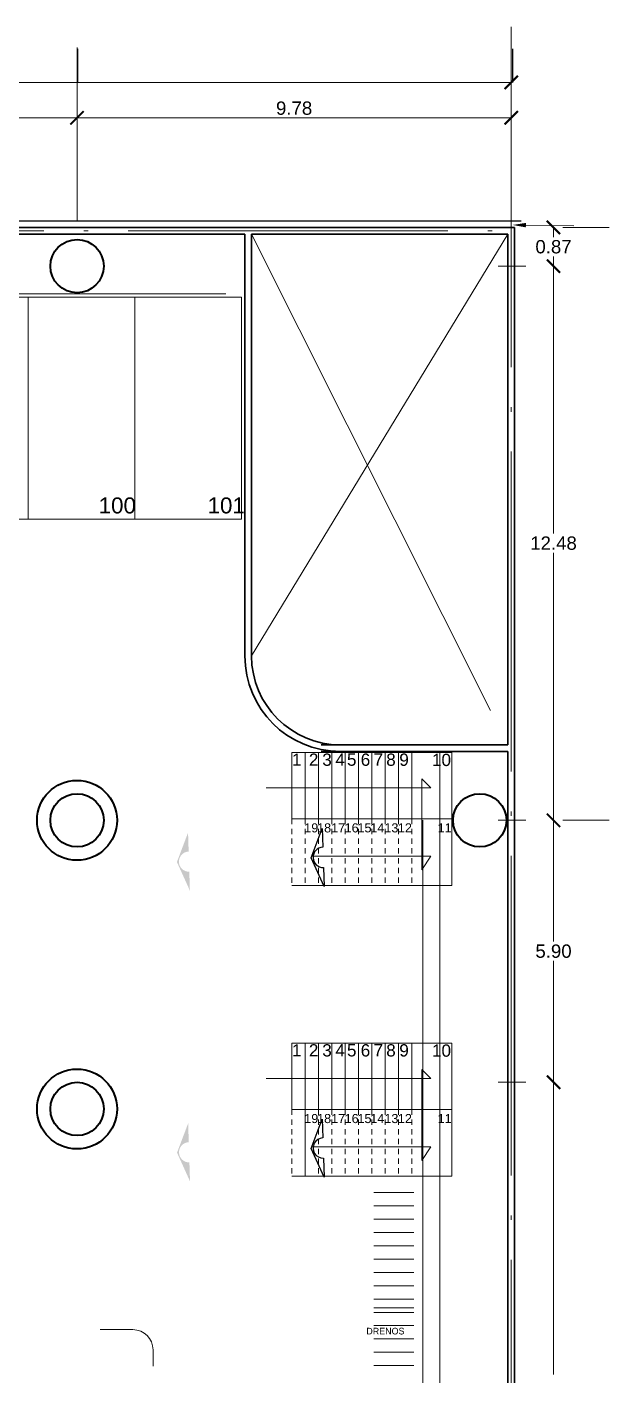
# Model space of a CAD drawing. Header units: inches. Extents: x 13 to 261, y -112 to -47.
# Drawn here: x 248.26 to 261.37, y -77.82 to -47.46 of the extents above; entities that cross this region are included whole.
import ezdxf

# ---------------------------------------------------------------- set-up
doc = ezdxf.new("R2010")
doc.units = ezdxf.units.IN
doc.header["$MEASUREMENT"] = 0
doc.linetypes.add('ACAD_ISO02W100', pattern=[15, 12, -3])
doc.linetypes.add('ACAD_ISO04W100', pattern=[30, 24, -3, 0, -3])
for name, color, linetype, lineweight in [('BANQUETA', 2, 'Continuous', 18), ('CAJONES', 3, 'Continuous', 20), ('COLUMNAS', 20, 'Continuous', 40), ('COTAS', 192, 'Continuous', 13), ('EJES', 1, 'ACAD_ISO04W100', 13), ('ESCALERAS', 182, 'Continuous', 18), ('LINEA DE CONTE RAM.', 7, 'Continuous', 13), ('MUROS', 5, 'Continuous', 35), ('POY. LOSA', 212, 'ACAD_ISO02W100', 13), ('SIMBOLOGIA', 10, 'Continuous', 18), ('TERRENO', 8, 'Continuous', 25), ('TEXTOS', 124, 'Continuous', 30)]:
    doc.layers.add(name, color=color, linetype=linetype, lineweight=lineweight)
doc.styles.add('COTAS', font='ARIALUNI.TTF', dxfattribs={"height": 0.3})
doc.styles.add('TEXTOS', font='ARIALUNI.TTF', dxfattribs={"height": 0.36})

# ---------------------------------------------------------------- blocks, each defined once
blk = doc.blocks.new('_ArchTick')
at = {"color": 0, "linetype": 'ByBlock', "const_width": 0.15}
blk.add_lwpolyline([(-0.5, -0.5), (0.5, 0.5)], dxfattribs=at)

msp = doc.modelspace()

# ---------------------------------------------------------------- hatches: boundary and pattern name
at = {"extrusion": (0.1093065423121583, 0.003474995742676502, 0.9940020141892817)}
h = msp.add_hatch(color=256, dxfattribs=at)
edge = h.paths.add_edge_path()
edge.add_line((-74.45608726542721, -251.1845811973506), (-74.88195191702098, -251.1845811973506))
edge.add_line((-74.8819519170211, -251.1845811973506), (-74.22835781579184, -250.911305857788))
edge.add_line((-74.22835781579172, -250.9113058577879), (-73.57476371456247, -251.1845811973505))
edge.add_line((-73.57476371456258, -251.1845811973505), (-74.00062836615635, -251.1845811973505))
edge.add_arc((-74.22835781579172, -251.1845811973506), 0.2277294496354333, 1.758990840341431e-12, 180.0000000000017)
h = msp.add_hatch(color=256, dxfattribs=at)
edge = h.paths.add_edge_path()
edge.add_line((-80.99809791060963, -250.9778497090315), (-81.4239625622034, -250.9778497090315))
edge.add_line((-81.42396256220351, -250.9778497090315), (-80.77036846097425, -250.7045743694689))
edge.add_line((-80.77036846097414, -250.7045743694689), (-80.11677435974488, -250.9778497090315))
edge.add_line((-80.116774359745, -250.9778497090315), (-80.54263901133876, -250.9778497090315))
edge.add_arc((-80.77036846097414, -250.9778497090315), 0.2277294496354333, 1.758990840341431e-12, 180.0000000000017)

# ---------------------------------------------------------------- linework, layer by layer
at = {"extrusion": (0.1093065423121582, 0.003474995742676502, 0.9940020141892817)}
for points, elevation in [([(-74.45608726542731, -251.1845811973507), (-74.88195191702107, -251.1845811973507), (-74.22835781579184, -250.9113058577881), (-73.57476371456256, -251.1845811973507), (-74.00062836615633, -251.1845811973507, 0.9999999999999999), (-74.45608726542731, -251.1845811973507, 1)], 27.63574813075299), ([(-80.99809791060973, -250.9778497090317), (-81.42396256220349, -250.9778497090317), (-80.77036846097427, -250.7045743694691), (-80.116774359745, -250.9778497090316), (-80.54263901133875, -250.9778497090316, 0.9999999999999999), (-80.99809791060973, -250.9778497090317, 1)], 27.61300318631951)]:
    msp.add_lwpolyline(points, format="xyb", dxfattribs=dict(at, elevation=elevation))
at = {"layer": 'BANQUETA'}
for p, q in [((252.7402467275741, -53.47403970727801), (199.2353623795985, -53.47403970727804)), ((257.5578250508664, -85.977530903352), (257.5578250508663, -63.77680140803967))]:
    msp.add_line(p, q, dxfattribs=at)
at = {"layer": 'CAJONES'}
for p, q in [((253.090246727574, -53.54656331322029), (200.2902467275741, -53.54656331322026)), ((248.290246727574, -53.54656331322032), (248.290246727574, -58.54656331322032)), ((250.690246727574, -53.54656331322032), (250.690246727574, -58.54656331322032)), ((253.090246727574, -53.54656331322032), (253.090246727574, -58.54656331322032)), ((253.090246727574, -58.54656331322029), (200.2902467275741, -58.54656331322035))]:
    msp.add_line(p, q, dxfattribs=at)
at = {"layer": 'COLUMNAS'}
for centre, radius in [((249.390246727574, -52.84800990901952), 0.6), ((249.390246727574, -65.32680140803971), 0.8999999999999999), ((249.390246727574, -65.32680140803971), 0.6), ((258.4578250508663, -65.32680140803971), 0.6), ((249.390246727574, -71.82680140803973), 0.8999999999999999), ((249.390246727574, -71.82680140803973), 0.6)]:
    msp.add_circle(centre, radius, dxfattribs=at)
at = {"layer": 'COTAS', "color": 1}
for p, q in [((259.1652467275741, -48.88305662034257), (259.1652467275741, -47.46227811420515)), ((249.390246727574, -48.8830566203426), (249.390246727574, -48.25805662034257)), ((259.1652467275741, -51.35180140803972), (259.1652467275741, -48.25805662034257)), ((259.1652467275741, -48.71227811420515), (159.6152467275741, -48.71227811420515)), ((239.390246727574, -49.5080566203426), (249.390246727574, -49.5080566203426)), ((249.390246727574, -49.50805662034257), (259.1652467275741, -49.50805662034257)), ((249.390246727574, -50.13305662034257), (249.390246727574, -50.7580566203426)), ((260.1188807253751, -51.97680140803972), (260.1188807253751, -52.1966314429771)), ((260.3249885634055, -51.97680140803972), (261.3688807253751, -51.97680140803972)), ((260.1188807253751, -52.84800990901952), (260.1188807253751, -52.62817987408214)), ((259.4938807253751, -52.84800990901952), (258.8688807253751, -52.84800990901952)), ((259.4938807253751, -52.84800990901952), (258.8688807253751, -52.84800990901952)), ((260.1188807253751, -52.84800990901952), (260.1188807253751, -58.8716314429771)), ((260.1188807253751, -65.32680140803971), (260.1188807253751, -59.30317987408214)), ((260.1188807253751, -65.32680140803971), (260.1188807253751, -68.05917058871972)), ((260.3249885634055, -65.32680140803971), (261.3688807253751, -65.32680140803971)), ((260.1188807253751, -71.22308820050478), (260.1188807253751, -68.49071901982478)), ((259.4938807253751, -71.22308820050478), (258.8688807253751, -71.22308820050478))]:
    msp.add_line(p, q, dxfattribs=at)
at = {"layer": 'COTAS', "color": 3}
msp.add_line((259.4938807253751, -65.32680140803971), (258.8688807253751, -65.32680140803971), dxfattribs=at)
at = {"layer": 'EJES', "color": 1, "ltscale": 0.3}
for p, q in [((249.390246727574, -47.92499405894399), (249.3902467275741, -51.82680140803971)), ((259.1652467275741, -47.92499405894402), (259.1652467275741, -92.77656211661511))]:
    msp.add_line(p, q, dxfattribs=at)
at = {"layer": 'EJES', "ltscale": 0.3}
for p, q in [((159.540246727574, -52.05180140803971), (259.2402467275741, -52.05180140803971)), ((256.0719754320286, -73.70622324631955), (256.9719754320284, -73.70622324631955)), ((256.0719754320286, -74.00622324631956), (256.9719754320284, -74.00622324631956)), ((256.0719754320286, -74.30622324631958), (256.9719754320284, -74.30622324631958)), ((256.0719754320286, -74.60622324631959), (256.9719754320284, -74.60622324631959)), ((256.0719754320286, -74.9062232463196), (256.9719754320284, -74.9062232463196)), ((256.0719754320286, -75.20622324631961), (256.9719754320284, -75.20622324631961)), ((256.0719754320286, -75.50622324631962), (256.9719754320284, -75.50622324631962)), ((256.0719754320286, -75.50622324631962), (256.9719754320284, -75.50622324631962)), ((256.0719754320286, -75.80622324631963), (256.9719754320284, -75.80622324631963)), ((256.0719754320286, -76.10622324631964), (256.9719754320284, -76.10622324631964)), ((256.0719754320286, -76.40622324631966), (256.9719754320284, -76.40622324631966)), ((256.0719754320286, -76.70622324631967), (256.9719754320284, -76.70622324631967)), ((256.0719754320286, -77.00622324631968), (256.9719754320284, -77.00622324631968)), ((256.0719754320286, -77.30622324631969), (256.9719754320284, -77.30622324631969)), ((256.0719754320286, -77.6062232463197), (256.9719754320284, -77.6062232463197))]:
    msp.add_line(p, q, dxfattribs=at)
at = {"layer": 'EJES'}
for p, q in [((257.1738609617618, -65.32680140803971), (257.1738609617618, -78.72680140803959)), ((256.9719754320284, -76.30622324631906), (256.0719754320286, -76.30622324631906))]:
    msp.add_line(p, q, dxfattribs=at)
at = {"layer": 'EJES', "color": 1}
msp.add_lwpolyline([(259.4958379137419, -51.92466483272077), (260.5796643219718, -51.93860030092576)], dxfattribs=at)
at = {"layer": 'EJES'}
msp.add_solid([(259.4951950840259, -51.97466070024956), (259.1958627085692, -51.92080785442404), (259.4964807434581, -51.87466896519199)], dxfattribs=at)
at = {"layer": 'ESCALERAS'}
for p, q in [((254.2267781180953, -63.79638690416577), (257.8267781180954, -63.79638690416577)), ((254.2267781180953, -65.29638690416577), (254.2267781180953, -63.79638690416577)), ((254.8267781180953, -65.29638690416577), (254.8267781180953, -63.79638690416577)), ((255.1267781180954, -65.29638690416577), (255.1267781180953, -63.79638690416577)), ((255.4267781180953, -65.29638690416577), (255.4267781180953, -63.79638690416577)), ((255.7267781180954, -65.29638690416574), (255.7267781180954, -63.79638690416577)), ((256.0267781180954, -65.29638690416577), (256.0267781180954, -63.79638690416577)), ((256.3267781180954, -65.29638690416577), (256.3267781180954, -63.79638690416577)), ((256.6267781180954, -65.2963869041658), (256.6267781180954, -63.79638690416577)), ((256.9267781180955, -65.2963869041658), (256.9267781180955, -63.79638690416577)), ((257.8267781180954, -66.79638690416577), (257.8267781180954, -63.79638690416577)), ((254.2267781180953, -65.29638690416574), (257.8267781180954, -65.29638690416577)), ((254.2267781180953, -66.79638690416574), (257.8267781180954, -66.79638690416577)), ((254.2267781180953, -70.34170267366386), (257.8267781180954, -70.34170267366386)), ((254.2267781180953, -71.84170267366386), (254.2267781180953, -70.34170267366386)), ((254.8267781180953, -71.84170267366386), (254.8267781180953, -70.34170267366386)), ((255.1267781180954, -71.84170267366386), (255.1267781180953, -70.34170267366386)), ((255.4267781180953, -71.84170267366386), (255.4267781180953, -70.34170267366386)), ((255.7267781180954, -71.8417026736638), (255.7267781180954, -70.34170267366386)), ((256.0267781180954, -71.84170267366386), (256.0267781180954, -70.34170267366386)), ((256.3267781180954, -71.84170267366386), (256.3267781180954, -70.34170267366386)), ((256.6267781180954, -71.84170267366386), (256.6267781180954, -70.34170267366386)), ((256.9267781180955, -71.84170267366386), (256.9267781180955, -70.34170267366386)), ((257.8267781180954, -73.34170267366386), (257.8267781180954, -70.34170267366386)), ((254.2267781180953, -71.8417026736638), (257.8267781180954, -71.84170267366386)), ((254.2267781180953, -73.3417026736638), (257.8267781180954, -73.34170267366386))]:
    msp.add_line(p, q, dxfattribs=at)
at = {"layer": 'ESCALERAS', "ltscale": 0.01}
for p, q in [((254.5267781180954, -65.29638690416577), (254.5267781180953, -63.79638690416577)), ((254.5267781180954, -73.34170267366386), (254.5267781180953, -70.34170267366386))]:
    msp.add_line(p, q, dxfattribs=at)
at = {"layer": 'ESCALERAS', "color": 1}
for p, q in [((259.4938807253751, -71.22308820050478), (258.8688807253751, -71.22308820050478)), ((260.1188807253751, -71.22308820050478), (260.1188807253751, -77.80917058871972))]:
    msp.add_line(p, q, dxfattribs=at)
at = {"layer": 'LINEA DE CONTE RAM.'}
for p, q in [((253.6503210471523, -64.59475519465097), (257.3533711724998, -64.59475519465097)), ((257.1504639760341, -64.3920192969427), (257.1504639760341, -66.4445268404239)), ((257.1504639760341, -64.3920192969427), (257.3533711724998, -64.59475519465097)), ((254.6723024757236, -66.1368773847385), (257.3533711724998, -66.1368773847385)), ((257.3533711724998, -66.1368773847385), (257.1504639760341, -66.4445268404239)), ((257.1504639760341, -70.93733506644077), (257.1504639760341, -72.989842609922)), ((257.1504639760341, -70.93733506644077), (257.3533711724998, -71.14007096414906)), ((253.6503210471523, -71.14007096414906), (257.3533711724998, -71.14007096414906)), ((254.6723024757236, -72.68219315423659), (257.3533711724998, -72.68219315423659)), ((257.3533711724998, -72.68219315423659), (257.1504639760341, -72.989842609922))]:
    msp.add_line(p, q, dxfattribs=at)
at = {"layer": 'MUROS'}
for p, q in [((199.0853623795983, -51.97680140803975), (259.2402467275741, -51.97680140803975)), ((199.2353623795984, -52.12680140803973), (253.1692180792447, -52.12680140803973)), ((253.3192180792445, -52.12680140803973), (259.090246727574, -52.12680140803973)), ((259.090246727574, -52.12680140803975), (259.090246727574, -63.62680140803967)), ((259.2402467275741, -51.97680140803972), (259.2402467275741, -92.77656211661511)), ((259.090246727574, -63.77680140803967), (259.0902467275741, -83.89656331322038))]:
    msp.add_line(p, q, dxfattribs=at)
at = {"layer": 'MUROS', "ltscale": 0.3}
for p, q in [((253.1692180792446, -52.12680140803973), (253.1692180792446, -61.6268014080397)), ((253.3192180792445, -52.12680140803973), (253.3192180792445, -61.6268014080397)), ((254.890246727574, -63.6268014080397), (259.090246727574, -63.6268014080397)), ((254.890246727574, -63.7768014080397), (259.090246727574, -63.7768014080397))]:
    msp.add_line(p, q, dxfattribs=at)
for radius in [2.15, 2]:
    msp.add_arc((255.3192180792445, -61.6268014080397), radius, 180, 270, dxfattribs=at)
at = {"layer": 'POY. LOSA'}
for p, q in [((259.090246727574, -52.12680140803973), (253.3192180792445, -61.6268014080397)), ((253.3192180792445, -52.12680140803973), (259.090246727574, -63.6268014080397))]:
    msp.add_line(p, q, dxfattribs=at)
at = {"layer": 'POY. LOSA', "ltscale": 0.01}
for p, q in [((254.2267781180953, -65.29638690416574), (254.2267781180953, -66.7963869041658)), ((254.5267781180953, -65.29638690416574), (254.5267781180954, -66.7963869041658)), ((254.8267781180953, -65.29638690416574), (254.8267781180953, -66.7963869041658)), ((255.1267781180953, -65.29638690416574), (255.1267781180954, -66.7963869041658)), ((255.4267781180953, -65.29638690416574), (255.4267781180953, -66.7963869041658)), ((255.7267781180954, -65.29638690416574), (255.7267781180954, -66.7963869041658)), ((256.0267781180954, -65.29638690416574), (256.0267781180954, -66.7963869041658)), ((256.3267781180954, -65.29638690416574), (256.3267781180954, -66.7963869041658)), ((256.6267781180954, -65.29638690416574), (256.6267781180954, -66.7963869041658)), ((256.9267781180954, -65.29638690416574), (256.9267781180955, -66.7963869041658)), ((254.2267781180953, -71.8417026736638), (254.2267781180953, -73.34170267366386)), ((254.5267781180953, -71.8417026736638), (254.5267781180954, -73.34170267366386)), ((254.8267781180953, -71.8417026736638), (254.8267781180953, -73.34170267366386)), ((255.1267781180953, -71.8417026736638), (255.1267781180954, -73.34170267366386)), ((255.4267781180953, -71.8417026736638), (255.4267781180953, -73.34170267366386)), ((255.7267781180954, -71.8417026736638), (255.7267781180954, -73.34170267366386)), ((256.0267781180954, -71.8417026736638), (256.0267781180954, -73.34170267366386)), ((256.3267781180954, -71.8417026736638), (256.3267781180954, -73.34170267366386)), ((256.6267781180954, -71.8417026736638), (256.6267781180954, -73.34170267366386)), ((256.9267781180954, -71.8417026736638), (256.9267781180955, -73.34170267366386))]:
    msp.add_line(p, q, dxfattribs=at)
at = {"layer": 'SIMBOLOGIA'}
for p, q in [((250.5081473404836, -76.79553905986035), (249.907421839539, -76.79553905986035)), ((250.6489976532276, -76.79553905986035), (250.5081473404836, -76.79553905986035)), ((251.1005705421124, -77.62073374795483), (251.1005705421124, -77.2479450085458))]:
    msp.add_line(p, q, dxfattribs=at)
msp.add_arc((250.6481638250142, -77.24794500854594), 0.4524067170982278, 1.79975665188427e-11, 89.89439841914232, dxfattribs=at)
at = {"layer": 'TERRENO'}
msp.add_line((159.390246727574, -51.82680140803971), (259.390246727574, -51.82680140803971), dxfattribs=at)
at = {"layer": 'TEXTOS', "color": 1}
for p, q in [((249.3999935279286, -47.95782210268054), (249.3999935279286, -48.71227811420515)), ((259.1948650821875, -47.95782210268054), (259.1948650821875, -48.71227811420515))]:
    msp.add_line(p, q, dxfattribs=at)

# ---------------------------------------------------------------- block references
at = {"layer": 'COTAS', "color": 1, "xscale": 0.3, "yscale": 0.3, "zscale": 0.3}
for p in [(259.1652467275741, -48.71227811420515), (249.390246727574, -49.5080566203426), (259.1652467275741, -49.50805662034257)]:
    msp.add_blockref('_ArchTick', p, dxfattribs=at)
for p, rotation in [((249.390246727574, -49.50805662034257), 180), ((260.1188807253751, -51.97680140803972), 90), ((260.1188807253751, -52.84800990901952), 270), ((260.1188807253751, -52.84800990901952), 90), ((260.1188807253751, -65.32680140803971), 90), ((260.1188807253751, -65.32680140803971), 270), ((260.1188807253751, -71.22308820050478), 270)]:
    msp.add_blockref('_ArchTick', p, dxfattribs=dict(at, rotation=rotation))
at = {"layer": 'ESCALERAS', "color": 1, "xscale": 0.3, "yscale": 0.3, "zscale": 0.3, "rotation": 90}
msp.add_blockref('_ArchTick', (260.1188807253751, -71.22308820050478), dxfattribs=at)

# ---------------------------------------------------------------- texts
at = {"layer": 'COTAS', "color": 1, "char_height": 0.3, "attachment_point": 5, "style": 'COTAS'}
for s, insert in [('9.78', (254.2777467275741, -49.29228240479005)), ('0.87', (260.1188807253751, -52.41240565852958)), ('12.48', (260.1188807253751, -59.08740565852958)), ('5.90', (260.1188807253751, -68.27494480427221))]:
    msp.add_mtext(s, dxfattribs=dict(at, insert=insert))
at = {"layer": 'TEXTOS', "style": 'TEXTOS'}
for s, height, p in [('100', 0.36, (249.8769194853417, -58.41628886926713)), ('101', 0.36, (252.3295245250056, -58.41628886926713)), ('1', 0.2764686899530505, (254.2297042303242, -64.09971908569578)), ('2', 0.2764686899530505, (254.6103471645441, -64.09971908569578)), ('3', 0.2764686899530505, (254.9114010347876, -64.09971908569578)), ('4', 0.2764686899530505, (255.2081824657994, -64.09839897598933)), ('5', 0.2764686899530505, (255.4674360353459, -64.09839897598933)), ('6', 0.2764686899530505, (255.7774372567175, -64.09971908569578)), ('7', 0.2764686899530505, (256.0659511912916, -64.09839897598933)), ('8', 0.2764686899530505, (256.3512802174815, -64.09971908569578)), ('9', 0.2764686899530505, (256.6461420210157, -64.09971908569578)), ('10', 0.2764686899530505, (257.3815456914631, -64.10483738926185)), ('19', 0.2048252160389226, (254.5043672908904, -65.5991857057709)), ('18', 0.2048252160389226, (254.7934360796903, -65.5991857057709)), ('17', 0.2048252160389226, (255.1107067972071, -65.5991857057709)), ('16', 0.2048252160389226, (255.4138767682656, -65.5991857057709)), ('15', 0.2048252160389226, (255.7029455570654, -65.5991857057709)), ('14', 0.2048252160389226, (255.9920143458652, -65.5991857057709)), ('13', 0.2048252160389226, (256.309284627582, -65.5991857057709)), ('12', 0.2048252160389226, (256.6124541628404, -65.5991857057709)), ('11', 0.2048252160389226, (257.507862022157, -65.5991857057709)), ('1', 0.2764686899530505, (254.2297042303242, -70.64503485519384)), ('2', 0.2764686899530505, (254.6103471645441, -70.64503485519384)), ('3', 0.2764686899530505, (254.9114010347876, -70.64503485519384)), ('4', 0.2764686899530505, (255.2081824657994, -70.64371474548739)), ('5', 0.2764686899530505, (255.4674360353459, -70.64371474548739)), ('6', 0.2764686899530505, (255.7774372567175, -70.64503485519384)), ('7', 0.2764686899530505, (256.0659511912916, -70.64371474548739)), ('8', 0.2764686899530505, (256.3512802174815, -70.64503485519384)), ('9', 0.2764686899530505, (256.6461420210157, -70.64503485519384)), ('10', 0.2764686899530505, (257.3815456914631, -70.6501531587599)), ('19', 0.2048252160389226, (254.5043672908904, -72.144501475269)), ('18', 0.2048252160389226, (254.7934360796903, -72.144501475269)), ('17', 0.2048252160389226, (255.1107067972071, -72.144501475269)), ('16', 0.2048252160389226, (255.4138767682656, -72.144501475269)), ('15', 0.2048252160389226, (255.7029455570654, -72.144501475269)), ('14', 0.2048252160389226, (255.9920143458652, -72.144501475269)), ('13', 0.2048252160389226, (256.309284627582, -72.144501475269)), ('12', 0.2048252160389226, (256.6124541628404, -72.144501475269)), ('11', 0.2048252160389226, (257.507862022157, -72.144501475269))]:
    msp.add_text(s, height=height, dxfattribs=at).set_placement(p)
at = {"layer": 'TEXTOS', "color": 0}
msp.add_text('DRENOS', height=0.15, dxfattribs=at).set_placement((255.9041021347903, -76.90394683013324))

doc.saveas('drawing.dxf')
